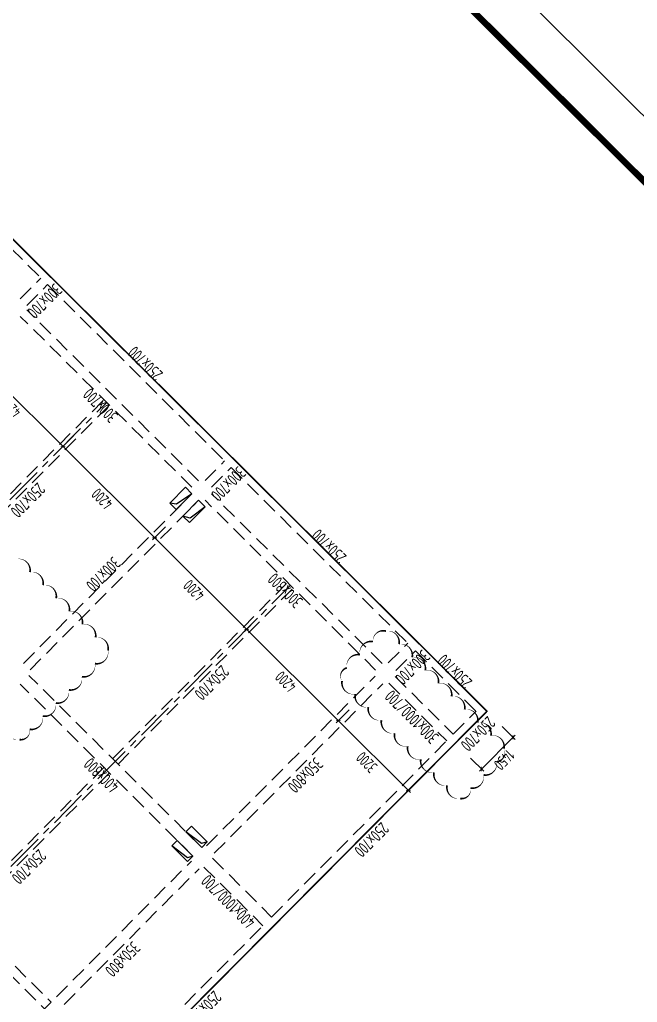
# Model space of a CAD drawing. Extents: x 517450926 to 520131079, y 3499134486 to 3500888201.
# Drawn here: x 518741732 to 518761763, y 3500102672 to 3500134507 of the extents above; entities that cross this region are included whole.
import ezdxf
from ezdxf.enums import TextEntityAlignment as Align

# ---------------------------------------------------------------- set-up
doc = ezdxf.new("R2010")
doc.units = 0
doc.header["$LTSCALE"] = 1000
doc.header["$MEASUREMENT"] = 0
doc.linetypes.add('CENTER', pattern=[2, 1.25, -0.25, 0.25, -0.25])
doc.linetypes.add('DASHED', pattern=[0.75, 0.5, -0.25])
doc.layers.get('0').update_dxf_attribs({"linetype": 'CONTINUOUS'})
doc.layers.get('Defpoints').update_dxf_attribs({"color": 2, "linetype": 'CONTINUOUS'})
doc.layers.add('0_修订云线', color=1, linetype='CONTINUOUS', plot=False)
doc.layers.add('内框', color=8, linetype='CONTINUOUS', plot=False)
for name, color, linetype in [('C-SHET-SHET', 144, 'CONTINUOUS'), ('S_AXIS', 8, 'CENTER'), ('S_AXIS_DIMS', 3, 'CONTINUOUS'), ('S_BEAM', 4, 'DASHED'), ('S_BEAM_SECD_TEXT_HORZ', 9, 'CONTINUOUS'), ('S_BEAM_TEXT_HORZ', 7, 'CONTINUOUS'), ('S_BEAM_TEXT_VERT', 41, 'CONTINUOUS'), ('S_FLOR_ENHN', 91, 'DASHED'), ('S_HOLE', 201, 'CONTINUOUS')]:
    doc.layers.add(name, color=color, linetype=linetype)
doc.styles.get("Standard").update_dxf_attribs({"font": 'Tssdeng.shx', "bigfont": 'Tssdchn.shx'})
doc.styles.add('TH-STYLE3', font='tssdeng.shx', dxfattribs={"width": 0.7, "bigfont": 'tssdchn.shx'})
doc.styles.add('样式 1', font='Tssdeng.shx', dxfattribs={"width": 0.7, "bigfont": 'Tssdchn.shx'})
doc.styles.add('黑体', font='simhei.ttf')
doc.dimstyles.new('TSSD_100_100', dxfattribs={"dimtxt": 375, "dimasz": 100, "dimexe": 100, "dimexo": 0, "dimgap": 125, "dimtad": 1, "dimdec": 1, "dimdsep": 46, "dimtxsty": 'TH-STYLE3', "dimblk": 'ARCHTICK', "dimcen": -100, "dimdle": 100, "dimclrt": 7, "dimadec": 0, "dimazin": 0, "dimtfac": 1, "dimtdec": 1, "dimtix": 1, "dimtmove": 2, "dimatfit": 3, "dimldrblk": 'ARCHTICK', "dimfxl": 0, "dimtolj": 1, "dimtzin": 0, "dimarcsym": 0})

# ---------------------------------------------------------------- blocks, each defined once
blk = doc.blocks.new('THAPE_A1L2_inner')
at = {"layer": '内框'}
blk.add_lwpolyline([(0, 0), (1261, 0), (1261, 594), (0, 594)], close=True, dxfattribs=at)
at = {"layer": '内框', "const_width": 1.4}
blk.add_lwpolyline([(25, 584), (25, 10), (1251, 10), (1251, 584)], close=True, dxfattribs=at)
at = {"layer": '内框', "style": '黑体', "width": 0.8}
blk.add_attdef('内框名称', (58.89, 599.29), '', height=8, dxfattribs=at)
blk = doc.blocks.new('SH_THAPE_A1L2')
blk.add_lwpolyline([(0, 0), (1261, 0), (1261, 594), (0, 594)], close=True)
at = {"const_width": 1.4}
blk.add_lwpolyline([(25, 584), (25, 10), (1251, 10), (1251, 584)], close=True, dxfattribs=at)
blk.add_attdef('作废标记', text='', height=400).set_placement((658, 330.5), align=Align.MIDDLE_CENTER)
blk = doc.blocks.new('_ArchTick')
at = {"color": 0, "const_width": 0.25}
blk.add_lwpolyline([(-0.53, -0.53), (0.53, 0.53)], dxfattribs=at)
blk = doc.blocks.new('*D102')
at = {"layer": 'Defpoints', "color": 0, "linetype": 'ByBlock', "transparency": 16777216}
for p in [(518750247, 3500115920), (518749093, 3500114759), (518753225, 3500112959)]:
    blk.add_point(p, dxfattribs=at)
at = {"layer": 'S_AXIS_DIMS', "color": 0, "linetype": 'ByBlock', "lineweight": -2, "transparency": 16777216}
for p, q in [((518749445, 3500115114), (518749022, 3500114688)), ((518752142, 3500111727), (518749022, 3500114830)), ((518752423, 3500112152), (518752000, 3500111727))]:
    blk.add_line(p, q, dxfattribs=at)
at = {"layer": 'S_AXIS_DIMS', "color": 0, "linetype": 'ByBlock', "lineweight": -2, "transparency": 16777216, "xscale": 100, "yscale": 100, "zscale": 100}
for p, rotation in [((518749093, 3500114759), 135.1572922653654), ((518752071, 3500111798), 315.1572922653654)]:
    blk.add_blockref('_ArchTick', p, dxfattribs=dict(at, rotation=rotation))
at = {"layer": 'S_AXIS_DIMS', "color": 7, "linetype": 'ByBlock', "transparency": 16777216, "insert": (518750361, 3500113057), "char_height": 375, "attachment_point": 5, "rotation": 135.1573, "style": 'TH-STYLE3'}
blk.add_mtext('\\A1;4200', dxfattribs=at)
blk = doc.blocks.new('*D103')
at = {"layer": 'Defpoints', "color": 0, "linetype": 'ByBlock', "transparency": 16777216}
for p in [(518747269, 3500118882), (518746115, 3500117721), (518750247, 3500115920)]:
    blk.add_point(p, dxfattribs=at)
at = {"layer": 'S_AXIS_DIMS', "color": 0, "linetype": 'ByBlock', "lineweight": -2, "transparency": 16777216}
for p, q in [((518746467, 3500118076), (518746044, 3500117650)), ((518749164, 3500114689), (518746044, 3500117792)), ((518749445, 3500115114), (518749022, 3500114688))]:
    blk.add_line(p, q, dxfattribs=at)
at = {"layer": 'S_AXIS_DIMS', "color": 0, "linetype": 'ByBlock', "lineweight": -2, "transparency": 16777216, "xscale": 100, "yscale": 100, "zscale": 100}
for p, rotation in [((518746115, 3500117721), 135.1572922653654), ((518749093, 3500114759), 315.1572922653654)]:
    blk.add_blockref('_ArchTick', p, dxfattribs=dict(at, rotation=rotation))
at = {"layer": 'S_AXIS_DIMS', "color": 7, "linetype": 'ByBlock', "transparency": 16777216, "insert": (518747384, 3500116019), "char_height": 375, "attachment_point": 5, "rotation": 135.1573, "style": 'TH-STYLE3'}
blk.add_mtext('\\A1;4200', dxfattribs=at)
blk = doc.blocks.new('*D104')
at = {"layer": 'Defpoints', "color": 0, "linetype": 'ByBlock', "transparency": 16777216}
for p in [(518744415, 3500121968), (518743137, 3500120683), (518747269, 3500118882)]:
    blk.add_point(p, dxfattribs=at)
at = {"layer": 'S_AXIS_DIMS', "color": 0, "linetype": 'ByBlock', "lineweight": -2, "transparency": 16777216}
for p, q in [((518743489, 3500121037), (518743066, 3500120612)), ((518746186, 3500117651), (518743066, 3500120753)), ((518746467, 3500118076), (518746044, 3500117650))]:
    blk.add_line(p, q, dxfattribs=at)
at = {"layer": 'S_AXIS_DIMS', "color": 0, "linetype": 'ByBlock', "lineweight": -2, "transparency": 16777216, "xscale": 100, "yscale": 100, "zscale": 100}
for p, rotation in [((518743137, 3500120683), 135.1572922653654), ((518746115, 3500117721), 315.1572922653654)]:
    blk.add_blockref('_ArchTick', p, dxfattribs=dict(at, rotation=rotation))
at = {"layer": 'S_AXIS_DIMS', "color": 7, "linetype": 'ByBlock', "transparency": 16777216, "insert": (518744406, 3500118980), "char_height": 375, "attachment_point": 5, "rotation": 135.1573, "style": 'TH-STYLE3'}
blk.add_mtext('\\A1;4200', dxfattribs=at)
blk = doc.blocks.new('*D105')
at = {"layer": 'Defpoints', "color": 0, "linetype": 'ByBlock', "transparency": 16777216}
for p in [(518741384, 3500124877), (518740159, 3500123644), (518744415, 3500121968)]:
    blk.add_point(p, dxfattribs=at)
at = {"layer": 'S_AXIS_DIMS', "color": 0, "linetype": 'ByBlock', "lineweight": -2, "transparency": 16777216}
for p, q in [((518740511, 3500123999), (518740088, 3500123574)), ((518743208, 3500120612), (518740088, 3500123715)), ((518743489, 3500121037), (518743066, 3500120612))]:
    blk.add_line(p, q, dxfattribs=at)
at = {"layer": 'S_AXIS_DIMS', "color": 0, "linetype": 'ByBlock', "lineweight": -2, "transparency": 16777216, "xscale": 100, "yscale": 100, "zscale": 100}
for p, rotation in [((518740159, 3500123644), 135.1572922653654), ((518743137, 3500120683), 315.1572922653654)]:
    blk.add_blockref('_ArchTick', p, dxfattribs=dict(at, rotation=rotation))
at = {"layer": 'S_AXIS_DIMS', "color": 7, "linetype": 'ByBlock', "transparency": 16777216, "insert": (518741428, 3500121942), "char_height": 375, "attachment_point": 5, "rotation": 135.1573, "style": 'TH-STYLE3'}
blk.add_mtext('\\A1;4200', dxfattribs=at)
blk = doc.blocks.new('*D124')
at = {"layer": 'Defpoints', "color": 0, "linetype": 'ByBlock', "transparency": 16777216}
for p in [(518753225, 3500112959), (518755494, 3500110702), (518754340, 3500109541)]:
    blk.add_point(p, dxfattribs=at)
at = {"layer": 'S_AXIS_DIMS', "color": 0, "linetype": 'ByBlock', "lineweight": -2, "transparency": 16777216}
for p, q in [((518752423, 3500112152), (518752000, 3500111727)), ((518752000, 3500111868), (518754411, 3500109471)), ((518754692, 3500109896), (518754269, 3500109470))]:
    blk.add_line(p, q, dxfattribs=at)
at = {"layer": 'S_AXIS_DIMS', "color": 0, "linetype": 'ByBlock', "lineweight": -2, "transparency": 16777216, "xscale": 100, "yscale": 100, "zscale": 100}
for p, rotation in [((518752071, 3500111798), 135.1572922653654), ((518754340, 3500109541), 315.1572922653654)]:
    blk.add_blockref('_ArchTick', p, dxfattribs=dict(at, rotation=rotation))
at = {"layer": 'S_AXIS_DIMS', "color": 7, "linetype": 'ByBlock', "transparency": 16777216, "insert": (518752985, 3500110448), "char_height": 375, "attachment_point": 5, "rotation": 135.1573, "style": 'TH-STYLE3'}
blk.add_mtext('\\A1;3200', dxfattribs=at)
blk = doc.blocks.new('*D153')
at = {"layer": 'Defpoints', "color": 0, "linetype": 'ByBlock', "transparency": 16777216}
for p in [(518756887, 3500112102), (518757733, 3500111260), (518755864, 3500111074)]:
    blk.add_point(p, dxfattribs=at)
at = {"layer": 'S_AXIS_DIMS', "color": 0, "linetype": 'ByBlock', "lineweight": -2, "transparency": 16777216}
for p, q in [((518757379, 3500111613), (518757804, 3500111189)), ((518756640, 3500110161), (518757804, 3500111331)), ((518756356, 3500110584), (518756782, 3500110161))]:
    blk.add_line(p, q, dxfattribs=at)
at = {"layer": 'S_AXIS_DIMS', "color": 0, "linetype": 'ByBlock', "lineweight": -2, "transparency": 16777216, "xscale": 100, "yscale": 100, "zscale": 100}
for p, rotation in [((518757733, 3500111260), 45.15729226536535), ((518756711, 3500110232), 225.1572922653654)]:
    blk.add_blockref('_ArchTick', p, dxfattribs=dict(at, rotation=rotation))
at = {"layer": 'S_AXIS_DIMS', "color": 7, "linetype": 'ByBlock', "transparency": 16777216, "insert": (518757444, 3500110526), "char_height": 375, "attachment_point": 5, "rotation": 225.1573, "style": 'TH-STYLE3'}
blk.add_mtext('\\A1;1450', dxfattribs=at)
blk = doc.blocks.new('*D267')
at = {"layer": 'Defpoints', "color": 0, "transparency": 16777216}
for p in [(518669878, 3500184742), (518719672, 3500134322), (518720742, 3500133901), (518715548, 3500127828), (518751217, 3500103849)]:
    blk.add_point(p, dxfattribs=at)
at = {"layer": 'S_AXIS_DIMS', "color": 0, "lineweight": -2, "transparency": 16777216}
blk.add_arc((518720860, 3500134039), 1222, 135.1573, 229.4593, dxfattribs=at)
at = {"layer": 'S_AXIS_DIMS', "color": 0, "lineweight": -2, "transparency": 16777216, "xscale": 100, "yscale": 100, "zscale": 100}
for p, rotation in [((518719994, 3500134901), 45.15729226451204), ((518720066, 3500133111), 319.4592519570663)]:
    blk.add_blockref('_ArchTick', p, dxfattribs=dict(at, rotation=rotation))
at = {"layer": 'S_AXIS_DIMS', "color": 7, "transparency": 16777216, "insert": (518719327, 3500133977), "char_height": 375, "attachment_point": 5, "rotation": 92.3083, "style": 'TH-STYLE3'}
blk.add_mtext('\\A1;94°', dxfattribs=at)
blk = doc.blocks.new('*D269')
at = {"layer": 'Defpoints', "color": 0, "transparency": 16777216}
for p in [(518669878, 3500184742), (518695991, 3500158014), (518696924, 3500157601, 0), (518691015, 3500152120, 0), (518751217, 3500103849)]:
    blk.add_point(p, dxfattribs=at)
at = {"layer": 'S_AXIS_DIMS', "color": 0, "lineweight": -2, "transparency": 16777216}
blk.add_arc((518697051, 3500157718), 1100, 135.1573, 222.8453, dxfattribs=at)
at = {"layer": 'S_AXIS_DIMS', "color": 0, "lineweight": -2, "transparency": 16777216, "xscale": 100, "yscale": 100, "zscale": 100}
for p, rotation in [((518696271, 3500158494), 45.15729226459322), ((518696244, 3500156970), 312.8453472691643)]:
    blk.add_blockref('_ArchTick', p, dxfattribs=dict(at, rotation=rotation))
at = {"layer": 'S_AXIS_DIMS', "color": 7, "transparency": 16777216, "insert": (518695638, 3500157743), "char_height": 375, "attachment_point": 5, "rotation": 89.0013, "style": 'TH-STYLE3'}
blk.add_mtext('\\A1;88°', dxfattribs=at)

msp = doc.modelspace()

# ---------------------------------------------------------------- linework, layer by layer
at = {"layer": '0_修订云线'}
msp.add_lwpolyline([(518741641.374, 3500117032.5544, 0, 60, -0.52056705), (518742066.8012, 3500116609.4566, 0, 60, -0.52056705), (518742492.2284, 3500116186.3588, 0, 60, -0.52056705), (518742917.6556, 3500115763.2611, 0, 60, -0.52056705), (518743343.0828, 3500115340.1633, 0, 60, -0.52056705), (518743768.51, 3500114917.0656, 0, 60, -0.52056705), (518744193.9372, 3500114493.9678, 0, 60, -0.52056705), (518744597.4379, 3500114070.8099, 0, 60, -0.52056705), (518744174.3401, 3500113645.3827, 0, 60, -0.52056705), (518743751.2424, 3500113219.9555, 0, 60, -0.52056705), (518743328.1446, 3500112794.5283, 0, 60, -0.52056705), (518742905.0469, 3500112369.1011, 0, 60, -0.52056705), (518742481.9491, 3500111943.674, 0, 60, -0.52056705), (518742058.8514, 3500111518.2468, 0, 60, -0.52056705), (518741727.442, 3500111185.0128, 0, 60, -0.52056705), (518741302.0148, 3500111608.1105, 0, 60, -0.52056705)], format="xyseb", dxfattribs=at)
msp.add_lwpolyline([(518756016.8403, 3500109274.5552, 0, 60, -0.52056705), (518755591.4131, 3500109697.653, 0, 60, -0.52056705), (518755165.9859, 3500110120.7507, 0, 60, -0.52056705), (518754740.5587, 3500110543.8485, 0, 60, -0.52056705), (518754315.1315, 3500110966.9462, 0, 60, -0.52056705), (518753889.7044, 3500111390.044, 0, 60, -0.52056705), (518753464.2772, 3500111813.1417, 0, 60, -0.52056705), (518753038.85, 3500112236.2395, 0, 60, -0.52056705), (518752613.4228, 3500112659.3373, 0, 60, -0.52056705), (518752187.9956, 3500113082.435, 0, 60, -0.52056705), (518752341.2543, 3500113507.1214, 0, 60, -0.52056705), (518752764.352, 3500113932.5486, 0, 60, -0.52056705), (518753187.4498, 3500114357.9758, 0, 60, -0.52056705), (518753610.7832, 3500114697.5433, 0, 60, -0.52056705), (518754036.2104, 3500114274.4456, 0, 60, -0.52056705), (518754461.6376, 3500113851.3478, 0, 60, -0.52056705), (518754887.0648, 3500113428.2501, 0, 60, -0.52056705), (518755312.492, 3500113005.1523, 0, 60, -0.52056705), (518755737.9192, 3500112582.0546, 0, 60, -0.52056705), (518756163.3464, 3500112158.9568, 0, 60, -0.52056705), (518756588.7735, 3500111735.8591, 0, 60, -0.52056705), (518757014.2007, 3500111312.7613, 0, 60, -0.52056705), (518757439.6279, 3500110889.6636, 0, 60, -0.52056705), (518757200.5096, 3500110464.7414, 0, 60, -0.52056705), (518756777.4119, 3500110039.3143, 0, 60, -0.52056705), (518756354.3141, 3500109613.8871, 0, 60, -0.52056705)], format="xyseb", close=True, dxfattribs=at)
at = {"layer": 'S_AXIS'}
for p, q in [((518732955.4603, 3500110445.2679), (518744555.3904, 3500122109.0633)), ((518734398.3982, 3500099984.0094), (518750511.371, 3500116185.6948))]:
    msp.add_line(p, q, dxfattribs=at)
at = {"layer": 'S_BEAM', "linetype": 'Continuous'}
for p in [(518724908.6234, 3500143904.8094), (518745145.9569, 3500100296.7117)]:
    msp.add_line(p, (518756886.5669, 3500112101.9616), dxfattribs=at)
at = {"layer": 'S_BEAM'}
for p, q in [((518736679.7461, 3500131845.5529), (518742423.0132, 3500126133.7332)), ((518741753.1084, 3500125460.1402), (518742423.0132, 3500126133.7332)), ((518741965.822, 3500125248.5913), (518742635.7268, 3500125922.1843)), ((518742635.7268, 3500125922.1843), (518748378.9938, 3500120210.3646)), ((518747532.2159, 3500119571.6415), (518741966.2102, 3500125107.1705)), ((518747320.6671, 3500119358.9279), (518741754.6614, 3500124894.4569)), ((518738790.1982, 3500116489.3939), (518744466.7597, 3500122197.2087)), ((518738967.4595, 3500116313.1032), (518744644.021, 3500122020.9179)), ((518747744.3472, 3500119572.2239), (518748378.9938, 3500120210.3646)), ((518747957.0608, 3500119360.675), (518748591.7074, 3500119998.8158)), ((518748591.7074, 3500119998.8158), (518754317.2483, 3500114304.6252)), ((518741856.5894, 3500113652.05), (518747321.2494, 3500119146.7967)), ((518742069.3029, 3500113440.5011), (518747533.963, 3500118935.2478)), ((518753276.6477, 3500113435.5594), (518747746.0943, 3500118935.8302)), ((518753488.1966, 3500113648.273), (518747957.6431, 3500119148.5438)), ((518744746.1788, 3500110566.0254), (518750422.7403, 3500116273.8401)), ((518744923.4401, 3500110389.7346), (518750600.0016, 3500116097.5494)), ((518753682.6017, 3500113666.4844), (518754317.2483, 3500114304.6252)), ((518753930.7675, 3500113419.6774), (518754565.4141, 3500114057.8182)), ((518754565.4141, 3500114057.8182), (518756533.0149, 3500112100.991)), ((518747635.5384, 3500107692.4865), (518742034.0805, 3500113263.2736)), ((518747794.8438, 3500107746.3106), (518753259.5039, 3500113241.0572)), ((518753913.6237, 3500113225.1752), (518755792.5938, 3500111356.4935)), ((518747353.4732, 3500107408.8684), (518741752.0153, 3500112979.6555)), ((518748043.0097, 3500107499.5036), (518753507.6697, 3500112994.2502)), ((518753702.0749, 3500113012.4616), (518755581.045, 3500111143.7799)), ((518755792.5938, 3500111356.4935), (518756533.3675, 3500112101.3456)), ((518749904.4834, 3500105435.9651), (518755581.045, 3500111143.7799)), ((518738822.8101, 3500104610.0447), (518744464.1136, 3500110282.4073)), ((518739000.0715, 3500104433.7539), (518744641.375, 3500110106.1165)), ((518741871.4753, 3500101790.3299), (518747300.5246, 3500107249.2698)), ((518747990.0611, 3500107339.905), (518749904.4834, 3500105435.9651)), ((518742119.6412, 3500101543.5229), (518747548.6905, 3500107002.4628)), ((518747707.9959, 3500107056.2869), (518749622.4183, 3500105152.347)), ((518739776.1034, 3500105214.0584), (518742541.3801, 3500102463.923)), ((518739987.6522, 3500105426.772), (518742752.929, 3500102676.6366)), ((518744968.6956, 3500100473.0025), (518749622.4183, 3500105152.347))]:
    msp.add_line(p, q, dxfattribs=at)
at = {"layer": 'S_FLOR_ENHN', "linetype": 'ByBlock', "const_width": 50}
msp.add_lwpolyline([(518727492.3888, 3500104243.0626), (518739156.1842, 3500092643.1326), (518745961.0064, 3500099485.4198), (518745145.9569, 3500100296.7117), (518756886.5669, 3500112101.9616), (518724908.6234, 3500143904.8094), (518725649.0444, 3500144649.307), (518718629.4959, 3500151630.4199), (518713781.5008, 3500146755.7334), (518709137.254, 3500151374.5505), (518713808.9584, 3500156071.9757), (518677754.0043, 3500191929.5103), (518669990.1605, 3500184122.9214), (518661608.9242, 3500168566.9861), (518675983.547, 3500154271.0719), (518677393.8728, 3500155689.1625), (518688454.9796, 3500144688.621), (518687820.3249, 3500144050.472), (518709977.9909, 3500122014.1307), (518710612.6456, 3500122652.2796), (518724758.0997, 3500108584.2793), (518724758.0997, 3500108584.2794), (518728303.3262, 3500105058.4648)], dxfattribs=at)
at = {"layer": 'S_HOLE'}
for points in [[(518746812.9722, 3500118635.721), (518746600.4845, 3500118847.0453), (518747108.7617, 3500119358.1209), (518747321.2494, 3500119146.7967)], [(518747238.4027, 3500118212.62), (518747025.6858, 3500118424.1722), (518747533.963, 3500118935.2478), (518747746.6799, 3500118723.6956)], [(518747635.5384, 3500107692.4865), (518747125.0257, 3500108200.2039), (518747301.3212, 3500108377.47), (518747811.8339, 3500107869.7526)], [(518747177.1778, 3500107231.6023), (518746666.6651, 3500107739.3197), (518746842.9605, 3500107916.5858), (518747353.4733, 3500107408.8684)]]:
    msp.add_lwpolyline(points, close=True, dxfattribs=at)
for points in [[(518747321.2494, 3500119146.7967), (518746814.663, 3500118809.6538), (518746600.5848, 3500118846.9541)], [(518747744.8403, 3500118722.0373), (518747259.6367, 3500118359.6632), (518747025.6858, 3500118424.1722)], [(518747811.8339, 3500107869.7526), (518747630.2185, 3500107812.6703), (518747125.0255, 3500108200.2041)], [(518747353.4732, 3500107408.8683), (518747175.4402, 3500107355.1903), (518746666.5866, 3500107739.3977)]]:
    msp.add_lwpolyline(points, dxfattribs=at)

# ---------------------------------------------------------------- block references
at = {"layer": 'C-SHET-SHET', "xscale": 150, "yscale": 150, "zscale": 150, "rotation": 135.1572922948761}
msp.add_blockref('SH_THAPE_A1L2', (518787053.6051, 3500106450.4975), dxfattribs=at)
at = {"layer": '内框', "xscale": 150, "yscale": 150, "zscale": 150, "rotation": 135.1572922948763}
msp.add_blockref('THAPE_A1L2_inner', (518787053.6051, 3500106450.4975), dxfattribs=at)

# ---------------------------------------------------------------- texts
at = {"layer": 'S_BEAM_SECD_TEXT_HORZ', "linetype": 'Continuous', "width": 0.7}
for rotation, style, p in [(135.15728815, 'TH-STYLE3', (518745944.7151, 3500123506.0372)), (225.15729297, 'TH-STYLE3', (518741860.2508, 3500119077.5399)), (135.15728815, 'TH-STYLE3', (518751900.6957, 3500117582.6687)), (135.15728815, 'TH-STYLE3', (518755977.7063, 3500113527.9819)), (225.15729297, 'TH-STYLE3', (518747825.0459, 3500113163.0344)), (225.15729781, '样式 1', (518756456.418, 3500111507.598)), (225.15729781, '样式 1', (518753007.8351, 3500108079.1328)), (225.15729297, 'TH-STYLE3', (518741896.2616, 3500107201.6083)), (225.15729781, '样式 1', (518747578.2569, 3500102619.6611))]:
    msp.add_text('250x700', height=400, rotation=rotation, dxfattribs=dict(at, style=style)).set_placement(p, align=Align.CENTER)
at = {"layer": 'S_BEAM_TEXT_HORZ', "linetype": 'Continuous', "style": '样式 1', "width": 0.7}
for s, p in [('300x700', (518744491.3725, 3500122151.0526)), ('300x800', (518750482.9025, 3500116157.0707)), ('300x1000/700', (518754586.2727, 3500112059.9585)), ('400x800', (518744524.2758, 3500110165.6378)), ('400x1000/700', (518748635.7509, 3500106076.6751))]:
    msp.add_text(s, height=400, rotation=135.15728815, dxfattribs=at).set_placement(p, align=Align.CENTER)
at = {"layer": 'S_BEAM_TEXT_VERT', "linetype": 'Continuous', "style": '样式 1', "width": 0.7}
for s, p in [('300x700', (518742405.5911, 3500125528.827)), ('300x700', (518748361.5716, 3500119605.4586)), ('300x700', (518744305.4658, 3500116680.9709)), ('300x700', (518754335.2782, 3500113664.4607)), ('350x800', (518750856.1386, 3500110166.166)), ('350x800', (518744932.77, 3500104210.1854))]:
    msp.add_text(s, height=400, rotation=225.15729781, dxfattribs=at).set_placement(p, align=Align.CENTER)

# ---------------------------------------------------------------- dimensions: what is measured, and where the dimension line sits
at = {"layer": 'S_AXIS_DIMS'}
for base, line2, picture, middle in [((518719671.8957, 3500134322.4546), ((518715547.7948, 3500127828.1347), (518720741.8175, 3500133900.8033)), '*D267', (518719327.3411, 3500133977.3902)), ((518695991.0166, 3500158014.2915), ((518691015.4533, 3500152120.3731, -0.0337), (518696924.317, 3500157600.734, 0)), '*D269', (518695638.1241, 3500157742.7359))]:
    dim = msp.add_angular_dim_2l(base=base, line1=((518751216.9937, 3500103848.5721), (518669878.1449, 3500184742.0486)), line2=line2, dimstyle='TSSD_100_100', dxfattribs=at)
    dim.commit()
    dim.dimension.update_dxf_attribs({"geometry": picture, "text_midpoint": middle})
at = {"layer": 'S_AXIS_DIMS', "linetype": 'ByBlock'}
for base, p1, p2, angle, picture, middle in [((518740158.894, 3500123644.4317), (518744415.2356, 3500121968.1369), (518741384.358, 3500124876.6428), 135.15729227, '*D105', (518741427.5257, 3500121942.0129)), ((518743136.8843, 3500120682.7475), (518747269.4698, 3500118882.0152), (518744415.2356, 3500121968.1369), 135.15729227, '*D104', (518744405.516, 3500118980.3287)), ((518746114.8746, 3500117721.0632), (518750247.4601, 3500115920.3309), (518747269.4698, 3500118882.0152), 135.15729227, '*D103', (518747383.5064, 3500116018.6444)), ((518749092.8649, 3500114759.3789), (518753225.4504, 3500112958.6466), (518750247.4601, 3500115920.3309), 135.15729227, '*D102', (518750361.4967, 3500113056.9601)), ((518754339.8002, 3500109541.1733), (518753225.4504, 3500112958.6466), (518755494.3954, 3500110702.1253), 135.15729227, '*D124', (518752984.9643, 3500110447.8573)), ((518757733.1946, 3500111259.9697), (518755864.0807, 3500111073.8459), (518756886.5669, 3500112101.9616), 225.15729227, '*D153', (518757443.5282, 3500110525.5484))]:
    dim = msp.add_linear_dim(base=base, p1=p1, p2=p2, angle=angle, dimstyle='TSSD_100_100', dxfattribs=at)
    dim.commit()
    dim.dimension.update_dxf_attribs({"geometry": picture, "text_midpoint": middle})

doc.saveas('drawing.dxf')
